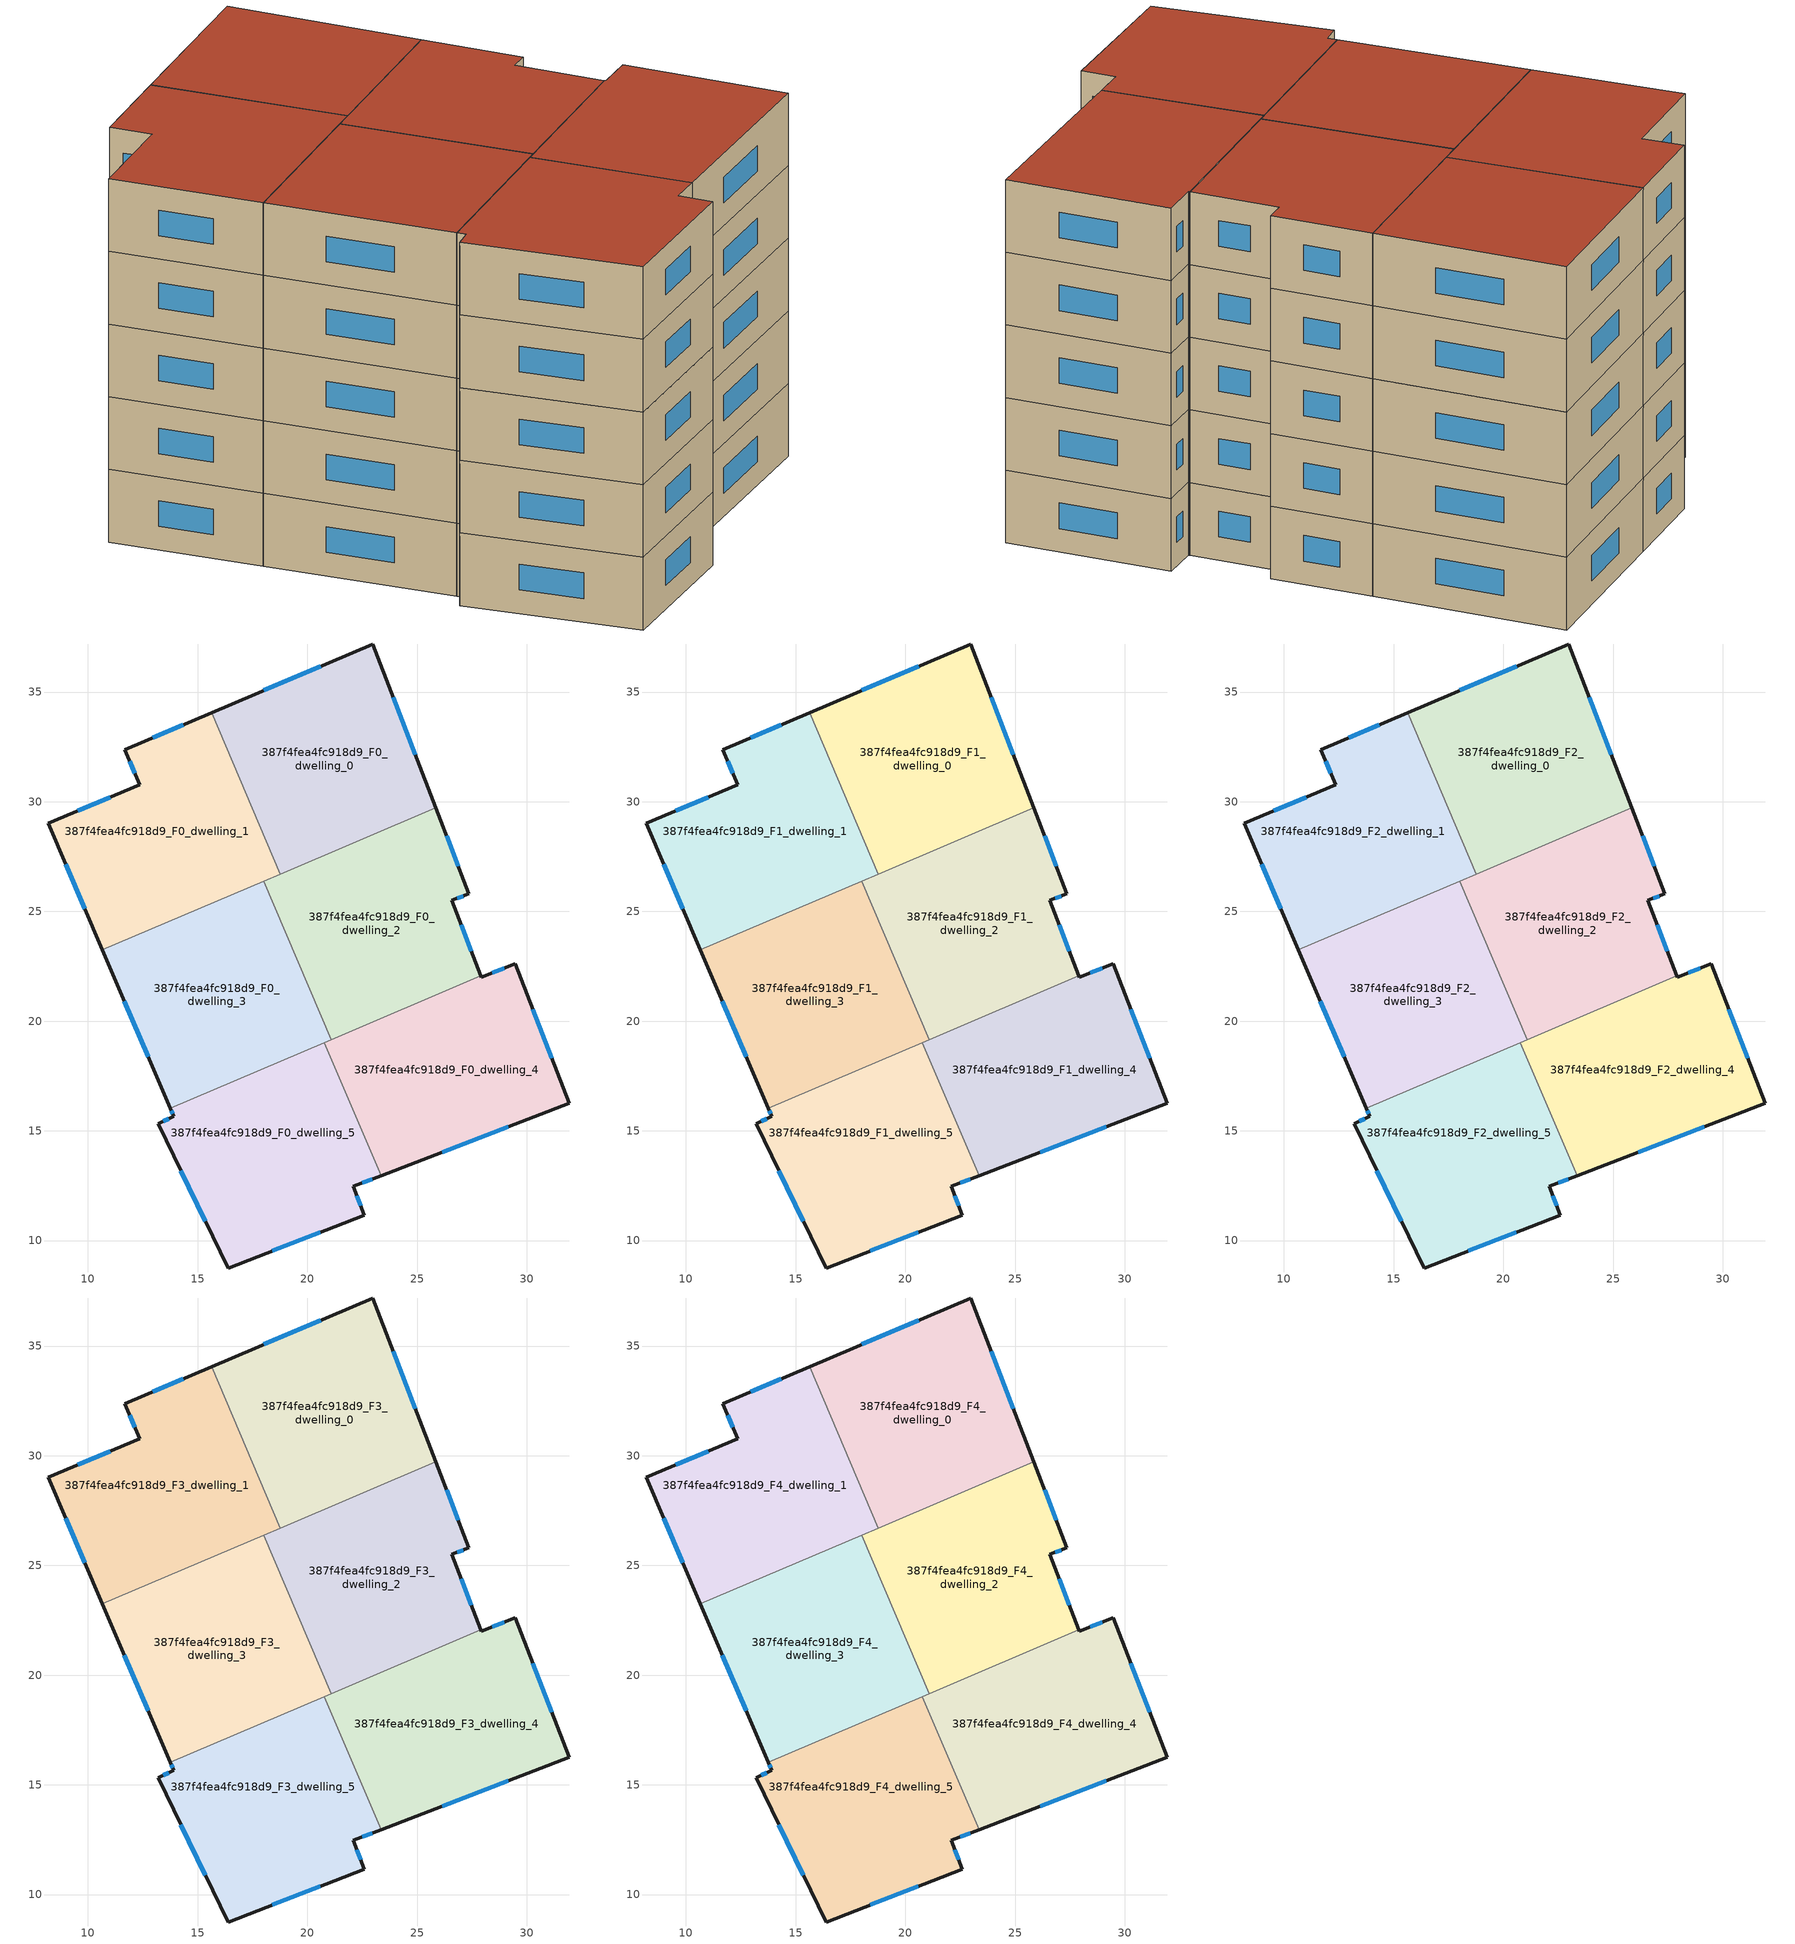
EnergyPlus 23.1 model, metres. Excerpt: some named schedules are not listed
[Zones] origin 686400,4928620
387f4fea4fc918d9_F0_dwelling_0
 floor ground (EU_floor_Construction): 22.98,37.19 25.86,29.72 18.77,26.7 15.64,34.05 z0
 wall outside (EU_wall_Construction): 25.86,29.72 22.98,37.19 15.64,34.05 z0:3
 wall to 387f4fea4fc918d9_F0_dwelling_1 (EU_wall_Construction): 15.64,34.05 18.77,26.7 z0:3
 wall to 387f4fea4fc918d9_F0_dwelling_2 (EU_wall_Construction): 18.77,26.7 25.86,29.72 z0:3
 window (EU_Window_Construction): 20.6,36.17 18.02,35.07 / 24.93,32.14 23.92,34.77 z0.97:2.03
387f4fea4fc918d9_F0_dwelling_1
 floor ground (EU_floor_Construction): 15.64,34.05 18.77,26.7 10.66,23.24 8.19,29.01 12.36,30.78 11.69,32.37 z0
 wall outside (EU_wall_Construction): 15.64,34.05 11.69,32.37 12.36,30.78 8.19,29.01 10.66,23.24 z0:3
 wall to 387f4fea4fc918d9_F0_dwelling_3 (EU_wall_Construction): 10.66,23.24 18.02,26.38 z0:3
 wall to 387f4fea4fc918d9_F0_dwelling_2 (EU_wall_Construction): 18.02,26.38 18.77,26.7 z0:3
 window (EU_Window_Construction): 11.01,30.21 9.55,29.58 / 11.91,31.85 12.14,31.29 / 14.36,33.51 12.97,32.92 / 9,27.14 9.86,25.11 z0.97:2.03
387f4fea4fc918d9_F0_dwelling_2
 floor ground (EU_floor_Construction): 25.86,29.72 27.36,25.8 26.58,25.5 27.9,22.07 21.1,19.16 18.02,26.38 z0
 wall outside (EU_wall_Construction): 27.9,22.07 26.58,25.5 27.36,25.8 25.86,29.72 z0:3
 wall to 387f4fea4fc918d9_F0_dwelling_3 (EU_wall_Construction): 18.02,26.38 21.1,19.16 27.9,22.07 z0:3
 window (EU_Window_Construction): 26.88,27.07 26.35,28.45 / 26.84,25.6 27.11,25.7 / 27.48,23.18 27.01,24.39 z0.97:2.03
387f4fea4fc918d9_F0_dwelling_3
 floor ground (EU_floor_Construction): 18.02,26.38 21.1,19.16 13.75,16.03 10.66,23.24 z0
 wall outside (EU_wall_Construction): 10.66,23.24 13.75,16.03 z0:3
 wall to 387f4fea4fc918d9_F0_dwelling_4 (EU_wall_Construction): 20.78,19.03 27.9,22.07 z0:3
 wall to 387f4fea4fc918d9_F0_dwelling_5 (EU_wall_Construction): 13.75,16.03 20.78,19.03 z0:3
 window (EU_Window_Construction): 11.66,20.9 12.75,18.37 z0.97:2.03
387f4fea4fc918d9_F0_dwelling_4
 floor ground (EU_floor_Construction): 29.48,22.61 31.93,16.26 23.37,12.96 20.78,19.03 27.9,22.07 27.93,22.01 z0
 wall outside (EU_wall_Construction): 23.37,12.96 31.93,16.26 29.48,22.61 27.93,22.01 27.9,22.07 z0:3
 wall to 387f4fea4fc918d9_F0_dwelling_5 (EU_wall_Construction): 20.78,19.03 23.37,12.96 z0:3
 window (EU_Window_Construction): 26.14,14.03 29.16,15.19 / 28.98,22.41 28.43,22.2 / 31.14,18.32 30.28,20.55 z0.97:2.03
387f4fea4fc918d9_F0_dwelling_5
 floor ground (EU_floor_Construction): 20.78,19.03 23.37,12.96 22.09,12.47 22.6,11.15 16.39,8.75 13.19,15.32 13.91,15.67 13.75,16.03 z0
 wall outside (EU_wall_Construction): 13.75,16.03 13.91,15.67 13.19,15.32 16.39,8.75 22.6,11.15 22.09,12.47 23.37,12.96 z0:3
 window (EU_Window_Construction): 18.4,9.53 20.59,10.37 / 14.23,13.19 15.35,10.88 / 13.67,15.56 13.43,15.43 / 13.8,15.91 13.86,15.79 / 22.51,12.63 22.95,12.8 / 22.44,11.58 22.26,12.04 z0.97:2.03
387f4fea4fc918d9_F1_dwelling_0
 floor to 387f4fea4fc918d9_F0_dwelling_0 (EU_floor_Construction): 22.98,37.19 25.86,29.72 18.77,26.7 15.64,34.05 z3
 wall outside (EU_wall_Construction): 25.86,29.72 22.98,37.19 15.64,34.05 z3:6
 wall to 387f4fea4fc918d9_F1_dwelling_1 (EU_wall_Construction): 15.64,34.05 18.77,26.7 z3:6
 wall to 387f4fea4fc918d9_F1_dwelling_2 (EU_wall_Construction): 18.77,26.7 25.86,29.72 z3:6
 window (EU_Window_Construction): 20.6,36.17 18.02,35.07 / 24.93,32.14 23.92,34.77 z3.97:5.03
387f4fea4fc918d9_F1_dwelling_1
 floor to 387f4fea4fc918d9_F0_dwelling_1 (EU_floor_Construction): 15.64,34.05 18.77,26.7 10.66,23.24 8.19,29.01 12.36,30.78 11.69,32.37 z3
 wall outside (EU_wall_Construction): 15.64,34.05 11.69,32.37 12.36,30.78 8.19,29.01 10.66,23.24 z3:6
 wall to 387f4fea4fc918d9_F1_dwelling_3 (EU_wall_Construction): 10.66,23.24 18.02,26.38 z3:6
 wall to 387f4fea4fc918d9_F1_dwelling_2 (EU_wall_Construction): 18.02,26.38 18.77,26.7 z3:6
 window (EU_Window_Construction): 11.01,30.21 9.55,29.58 / 11.91,31.85 12.14,31.29 / 14.36,33.51 12.97,32.92 / 9,27.14 9.86,25.11 z3.97:5.03
387f4fea4fc918d9_F1_dwelling_2
 floor to 387f4fea4fc918d9_F0_dwelling_2 (EU_floor_Construction): 25.86,29.72 27.36,25.8 26.58,25.5 27.9,22.07 21.1,19.16 18.02,26.38 z3
 wall outside (EU_wall_Construction): 27.9,22.07 26.58,25.5 27.36,25.8 25.86,29.72 z3:6
 wall to 387f4fea4fc918d9_F1_dwelling_3 (EU_wall_Construction): 18.02,26.38 21.1,19.16 27.9,22.07 z3:6
 window (EU_Window_Construction): 26.88,27.07 26.35,28.45 / 26.84,25.6 27.11,25.7 / 27.48,23.18 27.01,24.39 z3.97:5.03
387f4fea4fc918d9_F1_dwelling_3
 floor to 387f4fea4fc918d9_F0_dwelling_3 (EU_floor_Construction): 18.02,26.38 21.1,19.16 13.75,16.03 10.66,23.24 z3
 wall outside (EU_wall_Construction): 10.66,23.24 13.75,16.03 z3:6
 wall to 387f4fea4fc918d9_F1_dwelling_4 (EU_wall_Construction): 20.78,19.03 27.9,22.07 z3:6
 wall to 387f4fea4fc918d9_F1_dwelling_5 (EU_wall_Construction): 13.75,16.03 20.78,19.03 z3:6
 window (EU_Window_Construction): 11.66,20.9 12.75,18.37 z3.97:5.03
387f4fea4fc918d9_F1_dwelling_4
 floor to 387f4fea4fc918d9_F0_dwelling_4 (EU_floor_Construction): 29.48,22.61 31.93,16.26 23.37,12.96 20.78,19.03 27.9,22.07 27.93,22.01 z3
 wall outside (EU_wall_Construction): 23.37,12.96 31.93,16.26 29.48,22.61 27.93,22.01 27.9,22.07 z3:6
 wall to 387f4fea4fc918d9_F1_dwelling_5 (EU_wall_Construction): 20.78,19.03 23.37,12.96 z3:6
 window (EU_Window_Construction): 26.14,14.03 29.16,15.19 / 28.98,22.41 28.43,22.2 / 31.14,18.32 30.28,20.55 z3.97:5.03
387f4fea4fc918d9_F1_dwelling_5
 floor to 387f4fea4fc918d9_F0_dwelling_5 (EU_floor_Construction): 20.78,19.03 23.37,12.96 22.09,12.47 22.6,11.15 16.39,8.75 13.19,15.32 13.91,15.67 13.75,16.03 z3
 wall outside (EU_wall_Construction): 13.75,16.03 13.91,15.67 13.19,15.32 16.39,8.75 22.6,11.15 22.09,12.47 23.37,12.96 z3:6
 window (EU_Window_Construction): 18.4,9.53 20.59,10.37 / 14.23,13.19 15.35,10.88 / 13.67,15.56 13.43,15.43 / 13.8,15.91 13.86,15.79 / 22.51,12.63 22.95,12.8 / 22.44,11.58 22.26,12.04 z3.97:5.03
387f4fea4fc918d9_F2_dwelling_0
 floor to 387f4fea4fc918d9_F1_dwelling_0 (EU_floor_Construction): 22.98,37.19 25.86,29.72 18.77,26.7 15.64,34.05 z6
 wall outside (EU_wall_Construction): 25.86,29.72 22.98,37.19 15.64,34.05 z6:9
 wall to 387f4fea4fc918d9_F2_dwelling_1 (EU_wall_Construction): 15.64,34.05 18.77,26.7 z6:9
 wall to 387f4fea4fc918d9_F2_dwelling_2 (EU_wall_Construction): 18.77,26.7 25.86,29.72 z6:9
 window (EU_Window_Construction): 20.6,36.17 18.02,35.07 / 24.93,32.14 23.92,34.77 z6.97:8.03
387f4fea4fc918d9_F2_dwelling_1
 floor to 387f4fea4fc918d9_F1_dwelling_1 (EU_floor_Construction): 15.64,34.05 18.77,26.7 10.66,23.24 8.19,29.01 12.36,30.78 11.69,32.37 z6
 wall outside (EU_wall_Construction): 15.64,34.05 11.69,32.37 12.36,30.78 8.19,29.01 10.66,23.24 z6:9
 wall to 387f4fea4fc918d9_F2_dwelling_3 (EU_wall_Construction): 10.66,23.24 18.02,26.38 z6:9
 wall to 387f4fea4fc918d9_F2_dwelling_2 (EU_wall_Construction): 18.02,26.38 18.77,26.7 z6:9
 window (EU_Window_Construction): 11.01,30.21 9.55,29.58 / 11.91,31.85 12.14,31.29 / 14.36,33.51 12.97,32.92 / 9,27.14 9.86,25.11 z6.97:8.03
387f4fea4fc918d9_F2_dwelling_2
 floor to 387f4fea4fc918d9_F1_dwelling_2 (EU_floor_Construction): 25.86,29.72 27.36,25.8 26.58,25.5 27.9,22.07 21.1,19.16 18.02,26.38 z6
 wall outside (EU_wall_Construction): 27.9,22.07 26.58,25.5 27.36,25.8 25.86,29.72 z6:9
 wall to 387f4fea4fc918d9_F2_dwelling_3 (EU_wall_Construction): 18.02,26.38 21.1,19.16 27.9,22.07 z6:9
 window (EU_Window_Construction): 26.88,27.07 26.35,28.45 / 26.84,25.6 27.11,25.7 / 27.48,23.18 27.01,24.39 z6.97:8.03
387f4fea4fc918d9_F2_dwelling_3
 floor to 387f4fea4fc918d9_F1_dwelling_3 (EU_floor_Construction): 18.02,26.38 21.1,19.16 13.75,16.03 10.66,23.24 z6
 wall outside (EU_wall_Construction): 10.66,23.24 13.75,16.03 z6:9
 wall to 387f4fea4fc918d9_F2_dwelling_4 (EU_wall_Construction): 20.78,19.03 27.9,22.07 z6:9
 wall to 387f4fea4fc918d9_F2_dwelling_5 (EU_wall_Construction): 13.75,16.03 20.78,19.03 z6:9
 window (EU_Window_Construction): 11.66,20.9 12.75,18.37 z6.97:8.03
387f4fea4fc918d9_F2_dwelling_4
 floor to 387f4fea4fc918d9_F1_dwelling_4 (EU_floor_Construction): 29.48,22.61 31.93,16.26 23.37,12.96 20.78,19.03 27.9,22.07 27.93,22.01 z6
 wall outside (EU_wall_Construction): 23.37,12.96 31.93,16.26 29.48,22.61 27.93,22.01 27.9,22.07 z6:9
 wall to 387f4fea4fc918d9_F2_dwelling_5 (EU_wall_Construction): 20.78,19.03 23.37,12.96 z6:9
 window (EU_Window_Construction): 26.14,14.03 29.16,15.19 / 28.98,22.41 28.43,22.2 / 31.14,18.32 30.28,20.55 z6.97:8.03
387f4fea4fc918d9_F2_dwelling_5
 floor to 387f4fea4fc918d9_F1_dwelling_5 (EU_floor_Construction): 20.78,19.03 23.37,12.96 22.09,12.47 22.6,11.15 16.39,8.75 13.19,15.32 13.91,15.67 13.75,16.03 z6
 wall outside (EU_wall_Construction): 13.75,16.03 13.91,15.67 13.19,15.32 16.39,8.75 22.6,11.15 22.09,12.47 23.37,12.96 z6:9
 window (EU_Window_Construction): 18.4,9.53 20.59,10.37 / 14.23,13.19 15.35,10.88 / 13.67,15.56 13.43,15.43 / 13.8,15.91 13.86,15.79 / 22.51,12.63 22.95,12.8 / 22.44,11.58 22.26,12.04 z6.97:8.03
387f4fea4fc918d9_F3_dwelling_0
 floor to 387f4fea4fc918d9_F2_dwelling_0 (EU_floor_Construction): 22.98,37.19 25.86,29.72 18.77,26.7 15.64,34.05 z9
 wall outside (EU_wall_Construction): 25.86,29.72 22.98,37.19 15.64,34.05 z9:12
 wall to 387f4fea4fc918d9_F3_dwelling_1 (EU_wall_Construction): 15.64,34.05 18.77,26.7 z9:12
 wall to 387f4fea4fc918d9_F3_dwelling_2 (EU_wall_Construction): 18.77,26.7 25.86,29.72 z9:12
 window (EU_Window_Construction): 20.6,36.17 18.02,35.07 / 24.93,32.14 23.92,34.77 z9.97:11.03
387f4fea4fc918d9_F3_dwelling_1
 floor to 387f4fea4fc918d9_F2_dwelling_1 (EU_floor_Construction): 15.64,34.05 18.77,26.7 10.66,23.24 8.19,29.01 12.36,30.78 11.69,32.37 z9
 wall outside (EU_wall_Construction): 15.64,34.05 11.69,32.37 12.36,30.78 8.19,29.01 10.66,23.24 z9:12
 wall to 387f4fea4fc918d9_F3_dwelling_3 (EU_wall_Construction): 10.66,23.24 18.02,26.38 z9:12
 wall to 387f4fea4fc918d9_F3_dwelling_2 (EU_wall_Construction): 18.02,26.38 18.77,26.7 z9:12
 window (EU_Window_Construction): 11.01,30.21 9.55,29.58 / 11.91,31.85 12.14,31.29 / 14.36,33.51 12.97,32.92 / 9,27.14 9.86,25.11 z9.97:11.03
387f4fea4fc918d9_F3_dwelling_2
 floor to 387f4fea4fc918d9_F2_dwelling_2 (EU_floor_Construction): 25.86,29.72 27.36,25.8 26.58,25.5 27.9,22.07 21.1,19.16 18.02,26.38 z9
 wall outside (EU_wall_Construction): 27.9,22.07 26.58,25.5 27.36,25.8 25.86,29.72 z9:12
 wall to 387f4fea4fc918d9_F3_dwelling_3 (EU_wall_Construction): 18.02,26.38 21.1,19.16 27.9,22.07 z9:12
 window (EU_Window_Construction): 26.88,27.07 26.35,28.45 / 26.84,25.6 27.11,25.7 / 27.48,23.18 27.01,24.39 z9.97:11.03
387f4fea4fc918d9_F3_dwelling_3
 floor to 387f4fea4fc918d9_F2_dwelling_3 (EU_floor_Construction): 18.02,26.38 21.1,19.16 13.75,16.03 10.66,23.24 z9
 wall outside (EU_wall_Construction): 10.66,23.24 13.75,16.03 z9:12
 wall to 387f4fea4fc918d9_F3_dwelling_4 (EU_wall_Construction): 20.78,19.03 27.9,22.07 z9:12
 wall to 387f4fea4fc918d9_F3_dwelling_5 (EU_wall_Construction): 13.75,16.03 20.78,19.03 z9:12
 window (EU_Window_Construction): 11.66,20.9 12.75,18.37 z9.97:11.03
387f4fea4fc918d9_F3_dwelling_4
 floor to 387f4fea4fc918d9_F2_dwelling_4 (EU_floor_Construction): 29.48,22.61 31.93,16.26 23.37,12.96 20.78,19.03 27.9,22.07 27.93,22.01 z9
 wall outside (EU_wall_Construction): 23.37,12.96 31.93,16.26 29.48,22.61 27.93,22.01 27.9,22.07 z9:12
 wall to 387f4fea4fc918d9_F3_dwelling_5 (EU_wall_Construction): 20.78,19.03 23.37,12.96 z9:12
 window (EU_Window_Construction): 26.14,14.03 29.16,15.19 / 28.98,22.41 28.43,22.2 / 31.14,18.32 30.28,20.55 z9.97:11.03
387f4fea4fc918d9_F3_dwelling_5
 floor to 387f4fea4fc918d9_F2_dwelling_5 (EU_floor_Construction): 20.78,19.03 23.37,12.96 22.09,12.47 22.6,11.15 16.39,8.75 13.19,15.32 13.91,15.67 13.75,16.03 z9
 wall outside (EU_wall_Construction): 13.75,16.03 13.91,15.67 13.19,15.32 16.39,8.75 22.6,11.15 22.09,12.47 23.37,12.96 z9:12
 window (EU_Window_Construction): 18.4,9.53 20.59,10.37 / 14.23,13.19 15.35,10.88 / 13.67,15.56 13.43,15.43 / 13.8,15.91 13.86,15.79 / 22.51,12.63 22.95,12.8 / 22.44,11.58 22.26,12.04 z9.97:11.03
387f4fea4fc918d9_F4_dwelling_0
 floor to 387f4fea4fc918d9_F3_dwelling_0 (EU_floor_Construction): 22.98,37.19 25.86,29.72 18.77,26.7 15.64,34.05 z12
 wall outside (EU_wall_Construction): 25.86,29.72 22.98,37.19 15.64,34.05 z12:15
 wall to 387f4fea4fc918d9_F4_dwelling_1 (EU_wall_Construction): 15.64,34.05 18.77,26.7 z12:15
 wall to 387f4fea4fc918d9_F4_dwelling_2 (EU_wall_Construction): 18.77,26.7 25.86,29.72 z12:15
 window (EU_Window_Construction): 20.6,36.17 18.02,35.07 / 24.93,32.14 23.92,34.77 z12.97:14.03
 roof outside (EU_roof_Construction): 25.86,29.72 22.98,37.19 15.64,34.05 18.77,26.7 z15
387f4fea4fc918d9_F4_dwelling_1
 floor to 387f4fea4fc918d9_F3_dwelling_1 (EU_floor_Construction): 15.64,34.05 18.77,26.7 10.66,23.24 8.19,29.01 12.36,30.78 11.69,32.37 z12
 wall outside (EU_wall_Construction): 15.64,34.05 11.69,32.37 12.36,30.78 8.19,29.01 10.66,23.24 z12:15
 wall to 387f4fea4fc918d9_F4_dwelling_3 (EU_wall_Construction): 10.66,23.24 18.02,26.38 z12:15
 wall to 387f4fea4fc918d9_F4_dwelling_2 (EU_wall_Construction): 18.02,26.38 18.77,26.7 z12:15
 window (EU_Window_Construction): 11.01,30.21 9.55,29.58 / 11.91,31.85 12.14,31.29 / 14.36,33.51 12.97,32.92 / 9,27.14 9.86,25.11 z12.97:14.03
 roof outside (EU_roof_Construction): 18.77,26.7 15.64,34.05 11.69,32.37 12.36,30.78 8.19,29.01 10.66,23.24 z15
387f4fea4fc918d9_F4_dwelling_2
 floor to 387f4fea4fc918d9_F3_dwelling_2 (EU_floor_Construction): 25.86,29.72 27.36,25.8 26.58,25.5 27.9,22.07 21.1,19.16 18.02,26.38 z12
 wall outside (EU_wall_Construction): 27.9,22.07 26.58,25.5 27.36,25.8 25.86,29.72 z12:15
 wall to 387f4fea4fc918d9_F4_dwelling_3 (EU_wall_Construction): 18.02,26.38 21.1,19.16 27.9,22.07 z12:15
 window (EU_Window_Construction): 26.88,27.07 26.35,28.45 / 26.84,25.6 27.11,25.7 / 27.48,23.18 27.01,24.39 z12.97:14.03
 roof outside (EU_roof_Construction): 27.9,22.07 26.58,25.5 27.36,25.8 25.86,29.72 18.02,26.38 21.1,19.16 z15
387f4fea4fc918d9_F4_dwelling_3
 floor to 387f4fea4fc918d9_F3_dwelling_3 (EU_floor_Construction): 18.02,26.38 21.1,19.16 13.75,16.03 10.66,23.24 z12
 wall outside (EU_wall_Construction): 10.66,23.24 13.75,16.03 z12:15
 wall to 387f4fea4fc918d9_F4_dwelling_4 (EU_wall_Construction): 20.78,19.03 27.9,22.07 z12:15
 wall to 387f4fea4fc918d9_F4_dwelling_5 (EU_wall_Construction): 13.75,16.03 20.78,19.03 z12:15
 window (EU_Window_Construction): 11.66,20.9 12.75,18.37 z12.97:14.03
 roof outside (EU_roof_Construction): 21.1,19.16 18.02,26.38 10.66,23.24 13.75,16.03 z15
387f4fea4fc918d9_F4_dwelling_4
 floor to 387f4fea4fc918d9_F3_dwelling_4 (EU_floor_Construction): 29.48,22.61 31.93,16.26 23.37,12.96 20.78,19.03 27.9,22.07 27.93,22.01 z12
 wall outside (EU_wall_Construction): 23.37,12.96 31.93,16.26 29.48,22.61 27.93,22.01 27.9,22.07 z12:15
 wall to 387f4fea4fc918d9_F4_dwelling_5 (EU_wall_Construction): 20.78,19.03 23.37,12.96 z12:15
 window (EU_Window_Construction): 26.14,14.03 29.16,15.19 / 28.98,22.41 28.43,22.2 / 31.14,18.32 30.28,20.55 z12.97:14.03
 roof outside (EU_roof_Construction): 31.93,16.26 29.48,22.61 27.93,22.01 27.9,22.07 20.78,19.03 23.37,12.96 z15
387f4fea4fc918d9_F4_dwelling_5
 floor to 387f4fea4fc918d9_F3_dwelling_5 (EU_floor_Construction): 20.78,19.03 23.37,12.96 22.09,12.47 22.6,11.15 16.39,8.75 13.19,15.32 13.91,15.67 13.75,16.03 z12
 wall outside (EU_wall_Construction): 13.75,16.03 13.91,15.67 13.19,15.32 16.39,8.75 22.6,11.15 22.09,12.47 23.37,12.96 z12:15
 window (EU_Window_Construction): 18.4,9.53 20.59,10.37 / 14.23,13.19 15.35,10.88 / 13.67,15.56 13.43,15.43 / 13.8,15.91 13.86,15.79 / 22.51,12.63 22.95,12.8 / 22.44,11.58 22.26,12.04 z12.97:14.03
 roof outside (EU_roof_Construction): 22.6,11.15 22.09,12.47 23.37,12.96 20.78,19.03 13.75,16.03 13.91,15.67 13.19,15.32 16.39,8.75 z15
[Building]
EU S2 Campaign: North Axis=0; Terrain=City; Solar Distribution=FullExterior
[Site:Location]
Bologna: Latitude=44.5; Longitude=11.25; Time Zone=1; Elevation=37
[SizingPeriod:WeatherFileDays]
AnnualSizingPeriod: Begin Month=1; Begin Day of Month=1; End Month=12; End Day of Month=31; Day of Week for Start Day=Monday; Use Weather File Daylight Saving Period=No; Use Weather File Rain and Snow Indicators=No
[MATERIAL]
EU_InternalMass_Material: Roughness=MediumRough; Thickness=0.1; Conductivity=1; Density=1800; Specific Heat=900; Thermal Absorptance=0.9; Solar Absorptance=0.7; Visible Absorptance=0.7
[MATERIAL:NOMASS] Roughness=MediumRough; Thermal Absorptance=0.9; Solar Absorptance=0.7; Visible Absorptance=0.7
Name | Thermal Resistance
EU_wall_NoMass | 0.779417
EU_roof_NoMass | 0.435466
EU_floor_NoMass | 0.588222
[WINDOWMATERIAL:SIMPLEGLAZINGSYSTEM]
EU_Window_SimpleGlazing: UFactor=5.16242; Solar Heat Gain Coefficient=0.85; Visible Transmittance=0.85
[CONSTRUCTION]
EU_wall_Construction: EU_wall_NoMass
EU_roof_Construction: EU_roof_NoMass
EU_floor_Construction: EU_floor_NoMass
EU_InternalMass_Construction: EU_InternalMass_Material
EU_Window_Construction: EU_Window_SimpleGlazing
[ZONE] Type=1; Multiplier=1; Ceiling Height=autocalculate; Floor Area=autocalculate; Part of Total Floor Area=Yes
Name | Volume
387f4fea4fc918d9_F0_dwelling_0; 387f4fea4fc918d9_F1_dwelling_0; 387f4fea4fc918d9_F2_dwelling_0; 387f4fea4fc918d9_F3_dwelling_0; 387f4fea4fc918d9_F4_dwelling_0 | 188.12
387f4fea4fc918d9_F0_dwelling_1; 387f4fea4fc918d9_F1_dwelling_1; 387f4fea4fc918d9_F2_dwelling_1; 387f4fea4fc918d9_F3_dwelling_1; 387f4fea4fc918d9_F4_dwelling_1; 387f4fea4fc918d9_F0_dwelling_3; 387f4fea4fc918d9_F1_dwelling_3; 387f4fea4fc918d9_F2_dwelling_3; 387f4fea4fc918d9_F3_dwelling_3; 387f4fea4fc918d9_F4_dwelling_3 | 188.109
387f4fea4fc918d9_F0_dwelling_2; 387f4fea4fc918d9_F1_dwelling_2; 387f4fea4fc918d9_F2_dwelling_2; 387f4fea4fc918d9_F3_dwelling_2; 387f4fea4fc918d9_F4_dwelling_2 | 188.091
387f4fea4fc918d9_F0_dwelling_4; 387f4fea4fc918d9_F1_dwelling_4; 387f4fea4fc918d9_F2_dwelling_4; 387f4fea4fc918d9_F3_dwelling_4; 387f4fea4fc918d9_F4_dwelling_4 | 188.096
387f4fea4fc918d9_F0_dwelling_5; 387f4fea4fc918d9_F1_dwelling_5; 387f4fea4fc918d9_F2_dwelling_5; 387f4fea4fc918d9_F3_dwelling_5; 387f4fea4fc918d9_F4_dwelling_5 | 188.098
[INTERNALMASS] Construction=EU_InternalMass_Construction
Name | Zone or ZoneList | Surface Area
387f4fea4fc918d9_F0_dwelling_0_EU_InternalMass | 387f4fea4fc918d9_F0_dwelling_0 | 62.7059
387f4fea4fc918d9_F0_dwelling_1_EU_InternalMass | 387f4fea4fc918d9_F0_dwelling_1 | 62.7014
387f4fea4fc918d9_F0_dwelling_2_EU_InternalMass | 387f4fea4fc918d9_F0_dwelling_2 | 62.6967
387f4fea4fc918d9_F0_dwelling_3_EU_InternalMass | 387f4fea4fc918d9_F0_dwelling_3 | 62.704
387f4fea4fc918d9_F0_dwelling_4_EU_InternalMass | 387f4fea4fc918d9_F0_dwelling_4 | 62.6978
387f4fea4fc918d9_F0_dwelling_5_EU_InternalMass | 387f4fea4fc918d9_F0_dwelling_5 | 62.6985
387f4fea4fc918d9_F1_dwelling_0_EU_InternalMass | 387f4fea4fc918d9_F1_dwelling_0 | 62.7059
387f4fea4fc918d9_F1_dwelling_1_EU_InternalMass | 387f4fea4fc918d9_F1_dwelling_1 | 62.7014
387f4fea4fc918d9_F1_dwelling_2_EU_InternalMass | 387f4fea4fc918d9_F1_dwelling_2 | 62.6967
387f4fea4fc918d9_F1_dwelling_3_EU_InternalMass | 387f4fea4fc918d9_F1_dwelling_3 | 62.704
387f4fea4fc918d9_F1_dwelling_4_EU_InternalMass | 387f4fea4fc918d9_F1_dwelling_4 | 62.6978
387f4fea4fc918d9_F1_dwelling_5_EU_InternalMass | 387f4fea4fc918d9_F1_dwelling_5 | 62.6985
387f4fea4fc918d9_F2_dwelling_0_EU_InternalMass | 387f4fea4fc918d9_F2_dwelling_0 | 62.7059
387f4fea4fc918d9_F2_dwelling_1_EU_InternalMass | 387f4fea4fc918d9_F2_dwelling_1 | 62.7014
387f4fea4fc918d9_F2_dwelling_2_EU_InternalMass | 387f4fea4fc918d9_F2_dwelling_2 | 62.6967
387f4fea4fc918d9_F2_dwelling_3_EU_InternalMass | 387f4fea4fc918d9_F2_dwelling_3 | 62.704
387f4fea4fc918d9_F2_dwelling_4_EU_InternalMass | 387f4fea4fc918d9_F2_dwelling_4 | 62.6978
387f4fea4fc918d9_F2_dwelling_5_EU_InternalMass | 387f4fea4fc918d9_F2_dwelling_5 | 62.6985
387f4fea4fc918d9_F3_dwelling_0_EU_InternalMass | 387f4fea4fc918d9_F3_dwelling_0 | 62.7059
387f4fea4fc918d9_F3_dwelling_1_EU_InternalMass | 387f4fea4fc918d9_F3_dwelling_1 | 62.7014
387f4fea4fc918d9_F3_dwelling_2_EU_InternalMass | 387f4fea4fc918d9_F3_dwelling_2 | 62.6967
387f4fea4fc918d9_F3_dwelling_3_EU_InternalMass | 387f4fea4fc918d9_F3_dwelling_3 | 62.704
387f4fea4fc918d9_F3_dwelling_4_EU_InternalMass | 387f4fea4fc918d9_F3_dwelling_4 | 62.6978
387f4fea4fc918d9_F3_dwelling_5_EU_InternalMass | 387f4fea4fc918d9_F3_dwelling_5 | 62.6985
387f4fea4fc918d9_F4_dwelling_0_EU_InternalMass | 387f4fea4fc918d9_F4_dwelling_0 | 62.7059
387f4fea4fc918d9_F4_dwelling_1_EU_InternalMass | 387f4fea4fc918d9_F4_dwelling_1 | 62.7014
387f4fea4fc918d9_F4_dwelling_2_EU_InternalMass | 387f4fea4fc918d9_F4_dwelling_2 | 62.6967
387f4fea4fc918d9_F4_dwelling_3_EU_InternalMass | 387f4fea4fc918d9_F4_dwelling_3 | 62.704
387f4fea4fc918d9_F4_dwelling_4_EU_InternalMass | 387f4fea4fc918d9_F4_dwelling_4 | 62.6978
387f4fea4fc918d9_F4_dwelling_5_EU_InternalMass | 387f4fea4fc918d9_F4_dwelling_5 | 62.6985
[OTHEREQUIPMENT] Fuel Type=Electricity; Design Level Calculation Method=Watts/Area; Power per Zone Floor Area=1; Fraction Latent=0; Fraction Radiant=0; Fraction Lost=0; Carbon Dioxide Generation Rate=0; EndUse Subcategory=EU_Step8_InternalGains
Name | Zone or ZoneList or Space or SpaceList | Schedule
EU_Step8_InternalGain_387f4fea4fc918d9_F0_dwelling_0_f000 | 387f4fea4fc918d9_F0_dwelling_0 | EU_Step8_GainSchedule_387f4fea4fc918d9_F0_dwelling_0_f000
EU_Step8_InternalGain_387f4fea4fc918d9_F0_dwelling_1_f000 | 387f4fea4fc918d9_F0_dwelling_1 | EU_Step8_GainSchedule_387f4fea4fc918d9_F0_dwelling_1_f000
EU_Step8_InternalGain_387f4fea4fc918d9_F0_dwelling_2_f000 | 387f4fea4fc918d9_F0_dwelling_2 | EU_Step8_GainSchedule_387f4fea4fc918d9_F0_dwelling_2_f000
EU_Step8_InternalGain_387f4fea4fc918d9_F0_dwelling_3_f000 | 387f4fea4fc918d9_F0_dwelling_3 | EU_Step8_GainSchedule_387f4fea4fc918d9_F0_dwelling_3_f000
EU_Step8_InternalGain_387f4fea4fc918d9_F0_dwelling_4_f000 | 387f4fea4fc918d9_F0_dwelling_4 | EU_Step8_GainSchedule_387f4fea4fc918d9_F0_dwelling_4_f000
EU_Step8_InternalGain_387f4fea4fc918d9_F0_dwelling_5_f000 | 387f4fea4fc918d9_F0_dwelling_5 | EU_Step8_GainSchedule_387f4fea4fc918d9_F0_dwelling_5_f000
EU_Step8_InternalGain_387f4fea4fc918d9_F1_dwelling_0_f000 | 387f4fea4fc918d9_F1_dwelling_0 | EU_Step8_GainSchedule_387f4fea4fc918d9_F1_dwelling_0_f000
EU_Step8_InternalGain_387f4fea4fc918d9_F1_dwelling_1_f000 | 387f4fea4fc918d9_F1_dwelling_1 | EU_Step8_GainSchedule_387f4fea4fc918d9_F1_dwelling_1_f000
EU_Step8_InternalGain_387f4fea4fc918d9_F1_dwelling_2_f000 | 387f4fea4fc918d9_F1_dwelling_2 | EU_Step8_GainSchedule_387f4fea4fc918d9_F1_dwelling_2_f000
EU_Step8_InternalGain_387f4fea4fc918d9_F1_dwelling_3_f000 | 387f4fea4fc918d9_F1_dwelling_3 | EU_Step8_GainSchedule_387f4fea4fc918d9_F1_dwelling_3_f000
EU_Step8_InternalGain_387f4fea4fc918d9_F1_dwelling_4_f000 | 387f4fea4fc918d9_F1_dwelling_4 | EU_Step8_GainSchedule_387f4fea4fc918d9_F1_dwelling_4_f000
EU_Step8_InternalGain_387f4fea4fc918d9_F1_dwelling_5_f000 | 387f4fea4fc918d9_F1_dwelling_5 | EU_Step8_GainSchedule_387f4fea4fc918d9_F1_dwelling_5_f000
EU_Step8_InternalGain_387f4fea4fc918d9_F2_dwelling_0_f000 | 387f4fea4fc918d9_F2_dwelling_0 | EU_Step8_GainSchedule_387f4fea4fc918d9_F2_dwelling_0_f000
EU_Step8_InternalGain_387f4fea4fc918d9_F2_dwelling_1_f000 | 387f4fea4fc918d9_F2_dwelling_1 | EU_Step8_GainSchedule_387f4fea4fc918d9_F2_dwelling_1_f000
EU_Step8_InternalGain_387f4fea4fc918d9_F2_dwelling_2_f000 | 387f4fea4fc918d9_F2_dwelling_2 | EU_Step8_GainSchedule_387f4fea4fc918d9_F2_dwelling_2_f000
EU_Step8_InternalGain_387f4fea4fc918d9_F2_dwelling_3_f000 | 387f4fea4fc918d9_F2_dwelling_3 | EU_Step8_GainSchedule_387f4fea4fc918d9_F2_dwelling_3_f000
EU_Step8_InternalGain_387f4fea4fc918d9_F2_dwelling_4_f000 | 387f4fea4fc918d9_F2_dwelling_4 | EU_Step8_GainSchedule_387f4fea4fc918d9_F2_dwelling_4_f000
EU_Step8_InternalGain_387f4fea4fc918d9_F2_dwelling_5_f000 | 387f4fea4fc918d9_F2_dwelling_5 | EU_Step8_GainSchedule_387f4fea4fc918d9_F2_dwelling_5_f000
EU_Step8_InternalGain_387f4fea4fc918d9_F3_dwelling_0_f000 | 387f4fea4fc918d9_F3_dwelling_0 | EU_Step8_GainSchedule_387f4fea4fc918d9_F3_dwelling_0_f000
EU_Step8_InternalGain_387f4fea4fc918d9_F3_dwelling_1_f000 | 387f4fea4fc918d9_F3_dwelling_1 | EU_Step8_GainSchedule_387f4fea4fc918d9_F3_dwelling_1_f000
EU_Step8_InternalGain_387f4fea4fc918d9_F3_dwelling_2_f000 | 387f4fea4fc918d9_F3_dwelling_2 | EU_Step8_GainSchedule_387f4fea4fc918d9_F3_dwelling_2_f000
EU_Step8_InternalGain_387f4fea4fc918d9_F3_dwelling_3_f000 | 387f4fea4fc918d9_F3_dwelling_3 | EU_Step8_GainSchedule_387f4fea4fc918d9_F3_dwelling_3_f000
EU_Step8_InternalGain_387f4fea4fc918d9_F3_dwelling_4_f000 | 387f4fea4fc918d9_F3_dwelling_4 | EU_Step8_GainSchedule_387f4fea4fc918d9_F3_dwelling_4_f000
EU_Step8_InternalGain_387f4fea4fc918d9_F3_dwelling_5_f000 | 387f4fea4fc918d9_F3_dwelling_5 | EU_Step8_GainSchedule_387f4fea4fc918d9_F3_dwelling_5_f000
EU_Step8_InternalGain_387f4fea4fc918d9_F4_dwelling_0_f000 | 387f4fea4fc918d9_F4_dwelling_0 | EU_Step8_GainSchedule_387f4fea4fc918d9_F4_dwelling_0_f000
EU_Step8_InternalGain_387f4fea4fc918d9_F4_dwelling_1_f000 | 387f4fea4fc918d9_F4_dwelling_1 | EU_Step8_GainSchedule_387f4fea4fc918d9_F4_dwelling_1_f000
EU_Step8_InternalGain_387f4fea4fc918d9_F4_dwelling_2_f000 | 387f4fea4fc918d9_F4_dwelling_2 | EU_Step8_GainSchedule_387f4fea4fc918d9_F4_dwelling_2_f000
EU_Step8_InternalGain_387f4fea4fc918d9_F4_dwelling_3_f000 | 387f4fea4fc918d9_F4_dwelling_3 | EU_Step8_GainSchedule_387f4fea4fc918d9_F4_dwelling_3_f000
EU_Step8_InternalGain_387f4fea4fc918d9_F4_dwelling_4_f000 | 387f4fea4fc918d9_F4_dwelling_4 | EU_Step8_GainSchedule_387f4fea4fc918d9_F4_dwelling_4_f000
EU_Step8_InternalGain_387f4fea4fc918d9_F4_dwelling_5_f000 | 387f4fea4fc918d9_F4_dwelling_5 | EU_Step8_GainSchedule_387f4fea4fc918d9_F4_dwelling_5_f000
[ZONEVENTILATION:DESIGNFLOWRATE] Schedule=EU_AlwaysOn; Design Flow Rate Calculation Method=AirChanges/Hour; Air Changes per Hour=0.712058; Ventilation Type=Natural; Fan Pressure Rise=0; Fan Total Efficiency=1; Constant Term Coefficient=1; Temperature Term Coefficient=0; Velocity Term Coefficient=0; Velocity Squared Term Coefficient=0; Minimum Indoor Temperature=-100; Maximum Indoor Temperature=100; Delta Temperature=-100; Minimum Outdoor Temperature=-100; Maximum Outdoor Temperature=100; Maximum Wind Speed=40
Name | Zone or ZoneList or Space or SpaceList
EU_ConstantAir_387f4fea4fc918d9_F0_dwelling_0 | 387f4fea4fc918d9_F0_dwelling_0
EU_ConstantAir_387f4fea4fc918d9_F0_dwelling_1 | 387f4fea4fc918d9_F0_dwelling_1
EU_ConstantAir_387f4fea4fc918d9_F0_dwelling_2 | 387f4fea4fc918d9_F0_dwelling_2
EU_ConstantAir_387f4fea4fc918d9_F0_dwelling_3 | 387f4fea4fc918d9_F0_dwelling_3
EU_ConstantAir_387f4fea4fc918d9_F0_dwelling_4 | 387f4fea4fc918d9_F0_dwelling_4
EU_ConstantAir_387f4fea4fc918d9_F0_dwelling_5 | 387f4fea4fc918d9_F0_dwelling_5
EU_ConstantAir_387f4fea4fc918d9_F1_dwelling_0 | 387f4fea4fc918d9_F1_dwelling_0
EU_ConstantAir_387f4fea4fc918d9_F1_dwelling_1 | 387f4fea4fc918d9_F1_dwelling_1
EU_ConstantAir_387f4fea4fc918d9_F1_dwelling_2 | 387f4fea4fc918d9_F1_dwelling_2
EU_ConstantAir_387f4fea4fc918d9_F1_dwelling_3 | 387f4fea4fc918d9_F1_dwelling_3
EU_ConstantAir_387f4fea4fc918d9_F1_dwelling_4 | 387f4fea4fc918d9_F1_dwelling_4
EU_ConstantAir_387f4fea4fc918d9_F1_dwelling_5 | 387f4fea4fc918d9_F1_dwelling_5
EU_ConstantAir_387f4fea4fc918d9_F2_dwelling_0 | 387f4fea4fc918d9_F2_dwelling_0
EU_ConstantAir_387f4fea4fc918d9_F2_dwelling_1 | 387f4fea4fc918d9_F2_dwelling_1
EU_ConstantAir_387f4fea4fc918d9_F2_dwelling_2 | 387f4fea4fc918d9_F2_dwelling_2
EU_ConstantAir_387f4fea4fc918d9_F2_dwelling_3 | 387f4fea4fc918d9_F2_dwelling_3
EU_ConstantAir_387f4fea4fc918d9_F2_dwelling_4 | 387f4fea4fc918d9_F2_dwelling_4
EU_ConstantAir_387f4fea4fc918d9_F2_dwelling_5 | 387f4fea4fc918d9_F2_dwelling_5
EU_ConstantAir_387f4fea4fc918d9_F3_dwelling_0 | 387f4fea4fc918d9_F3_dwelling_0
EU_ConstantAir_387f4fea4fc918d9_F3_dwelling_1 | 387f4fea4fc918d9_F3_dwelling_1
EU_ConstantAir_387f4fea4fc918d9_F3_dwelling_2 | 387f4fea4fc918d9_F3_dwelling_2
EU_ConstantAir_387f4fea4fc918d9_F3_dwelling_3 | 387f4fea4fc918d9_F3_dwelling_3
EU_ConstantAir_387f4fea4fc918d9_F3_dwelling_4 | 387f4fea4fc918d9_F3_dwelling_4
EU_ConstantAir_387f4fea4fc918d9_F3_dwelling_5 | 387f4fea4fc918d9_F3_dwelling_5
EU_ConstantAir_387f4fea4fc918d9_F4_dwelling_0 | 387f4fea4fc918d9_F4_dwelling_0
EU_ConstantAir_387f4fea4fc918d9_F4_dwelling_1 | 387f4fea4fc918d9_F4_dwelling_1
EU_ConstantAir_387f4fea4fc918d9_F4_dwelling_2 | 387f4fea4fc918d9_F4_dwelling_2
EU_ConstantAir_387f4fea4fc918d9_F4_dwelling_3 | 387f4fea4fc918d9_F4_dwelling_3
EU_ConstantAir_387f4fea4fc918d9_F4_dwelling_4 | 387f4fea4fc918d9_F4_dwelling_4
EU_ConstantAir_387f4fea4fc918d9_F4_dwelling_5 | 387f4fea4fc918d9_F4_dwelling_5
[HVACTEMPLATE:THERMOSTAT] Constant Heating Setpoint=20; Constant Cooling Setpoint=50
EU_HeatOnly_387f4fea4fc918d9_F0_dwelling_0; EU_HeatOnly_387f4fea4fc918d9_F0_dwelling_1; EU_HeatOnly_387f4fea4fc918d9_F0_dwelling_2; EU_HeatOnly_387f4fea4fc918d9_F0_dwelling_3; EU_HeatOnly_387f4fea4fc918d9_F0_dwelling_4; EU_HeatOnly_387f4fea4fc918d9_F0_dwelling_5; EU_HeatOnly_387f4fea4fc918d9_F1_dwelling_0; EU_HeatOnly_387f4fea4fc918d9_F1_dwelling_1; EU_HeatOnly_387f4fea4fc918d9_F1_dwelling_2; EU_HeatOnly_387f4fea4fc918d9_F1_dwelling_3; EU_HeatOnly_387f4fea4fc918d9_F1_dwelling_4; EU_HeatOnly_387f4fea4fc918d9_F1_dwelling_5; EU_HeatOnly_387f4fea4fc918d9_F2_dwelling_0; EU_HeatOnly_387f4fea4fc918d9_F2_dwelling_1; EU_HeatOnly_387f4fea4fc918d9_F2_dwelling_2; EU_HeatOnly_387f4fea4fc918d9_F2_dwelling_3; EU_HeatOnly_387f4fea4fc918d9_F2_dwelling_4; EU_HeatOnly_387f4fea4fc918d9_F2_dwelling_5; EU_HeatOnly_387f4fea4fc918d9_F3_dwelling_0; EU_HeatOnly_387f4fea4fc918d9_F3_dwelling_1; EU_HeatOnly_387f4fea4fc918d9_F3_dwelling_2; EU_HeatOnly_387f4fea4fc918d9_F3_dwelling_3; EU_HeatOnly_387f4fea4fc918d9_F3_dwelling_4; EU_HeatOnly_387f4fea4fc918d9_F3_dwelling_5; EU_HeatOnly_387f4fea4fc918d9_F4_dwelling_0; EU_HeatOnly_387f4fea4fc918d9_F4_dwelling_1; EU_HeatOnly_387f4fea4fc918d9_F4_dwelling_2; EU_HeatOnly_387f4fea4fc918d9_F4_dwelling_3; EU_HeatOnly_387f4fea4fc918d9_F4_dwelling_4; EU_HeatOnly_387f4fea4fc918d9_F4_dwelling_5
[HVACTEMPLATE:ZONE:IDEALLOADSAIRSYSTEM] System Availability Schedule=EU_AlwaysOn; Maximum Heating Supply Air Temperature=50; Minimum Cooling Supply Air Temperature=13; Maximum Heating Supply Air Humidity Ratio=0.0156; Minimum Cooling Supply Air Humidity Ratio=0.0077; Heating Limit=NoLimit; Cooling Limit=NoLimit; Heating Availability Schedule=EU_AlwaysOn; Cooling Availability Schedule=EU_CoolingOff; Dehumidification Control Type=ConstantSensibleHeatRatio; Cooling Sensible Heat Ratio=0.7; Dehumidification Setpoint=60; Humidification Control Type=None; Humidification Setpoint=30; Outdoor Air Method=None; Outdoor Air Flow Rate per Person=0.00944; Outdoor Air Flow Rate per Zone Floor Area=0; Outdoor Air Flow Rate per Zone=0; Demand Controlled Ventilation Type=None; Outdoor Air Economizer Type=NoEconomizer; Heat Recovery Type=None; Sensible Heat Recovery Effectiveness=0.7; Latent Heat Recovery Effectiveness=0.65
Name | Template Thermostat
387f4fea4fc918d9_F0_dwelling_0 | EU_HeatOnly_387f4fea4fc918d9_F0_dwelling_0
387f4fea4fc918d9_F0_dwelling_1 | EU_HeatOnly_387f4fea4fc918d9_F0_dwelling_1
387f4fea4fc918d9_F0_dwelling_2 | EU_HeatOnly_387f4fea4fc918d9_F0_dwelling_2
387f4fea4fc918d9_F0_dwelling_3 | EU_HeatOnly_387f4fea4fc918d9_F0_dwelling_3
387f4fea4fc918d9_F0_dwelling_4 | EU_HeatOnly_387f4fea4fc918d9_F0_dwelling_4
387f4fea4fc918d9_F0_dwelling_5 | EU_HeatOnly_387f4fea4fc918d9_F0_dwelling_5
387f4fea4fc918d9_F1_dwelling_0 | EU_HeatOnly_387f4fea4fc918d9_F1_dwelling_0
387f4fea4fc918d9_F1_dwelling_1 | EU_HeatOnly_387f4fea4fc918d9_F1_dwelling_1
387f4fea4fc918d9_F1_dwelling_2 | EU_HeatOnly_387f4fea4fc918d9_F1_dwelling_2
387f4fea4fc918d9_F1_dwelling_3 | EU_HeatOnly_387f4fea4fc918d9_F1_dwelling_3
387f4fea4fc918d9_F1_dwelling_4 | EU_HeatOnly_387f4fea4fc918d9_F1_dwelling_4
387f4fea4fc918d9_F1_dwelling_5 | EU_HeatOnly_387f4fea4fc918d9_F1_dwelling_5
387f4fea4fc918d9_F2_dwelling_0 | EU_HeatOnly_387f4fea4fc918d9_F2_dwelling_0
387f4fea4fc918d9_F2_dwelling_1 | EU_HeatOnly_387f4fea4fc918d9_F2_dwelling_1
387f4fea4fc918d9_F2_dwelling_2 | EU_HeatOnly_387f4fea4fc918d9_F2_dwelling_2
387f4fea4fc918d9_F2_dwelling_3 | EU_HeatOnly_387f4fea4fc918d9_F2_dwelling_3
387f4fea4fc918d9_F2_dwelling_4 | EU_HeatOnly_387f4fea4fc918d9_F2_dwelling_4
387f4fea4fc918d9_F2_dwelling_5 | EU_HeatOnly_387f4fea4fc918d9_F2_dwelling_5
387f4fea4fc918d9_F3_dwelling_0 | EU_HeatOnly_387f4fea4fc918d9_F3_dwelling_0
387f4fea4fc918d9_F3_dwelling_1 | EU_HeatOnly_387f4fea4fc918d9_F3_dwelling_1
387f4fea4fc918d9_F3_dwelling_2 | EU_HeatOnly_387f4fea4fc918d9_F3_dwelling_2
387f4fea4fc918d9_F3_dwelling_3 | EU_HeatOnly_387f4fea4fc918d9_F3_dwelling_3
387f4fea4fc918d9_F3_dwelling_4 | EU_HeatOnly_387f4fea4fc918d9_F3_dwelling_4
387f4fea4fc918d9_F3_dwelling_5 | EU_HeatOnly_387f4fea4fc918d9_F3_dwelling_5
387f4fea4fc918d9_F4_dwelling_0 | EU_HeatOnly_387f4fea4fc918d9_F4_dwelling_0
387f4fea4fc918d9_F4_dwelling_1 | EU_HeatOnly_387f4fea4fc918d9_F4_dwelling_1
387f4fea4fc918d9_F4_dwelling_2 | EU_HeatOnly_387f4fea4fc918d9_F4_dwelling_2
387f4fea4fc918d9_F4_dwelling_3 | EU_HeatOnly_387f4fea4fc918d9_F4_dwelling_3
387f4fea4fc918d9_F4_dwelling_4 | EU_HeatOnly_387f4fea4fc918d9_F4_dwelling_4
387f4fea4fc918d9_F4_dwelling_5 | EU_HeatOnly_387f4fea4fc918d9_F4_dwelling_5
[SIZING:ZONE] Zone Cooling Design Supply Air Temperature Input Method=SupplyAirTemperature; Zone Cooling Design Supply Air Temperature=13; Zone Heating Design Supply Air Temperature Input Method=SupplyAirTemperature; Zone Heating Design Supply Air Temperature=50; Zone Cooling Design Supply Air Humidity Ratio=0.008; Zone Heating Design Supply Air Humidity Ratio=0.008; Cooling Design Air Flow Method=DesignDay; Cooling Design Air Flow Rate=0; Cooling Minimum Air Flow per Zone Floor Area=0.000762; Cooling Minimum Air Flow=0; Cooling Minimum Air Flow Fraction=0.2; Heating Design Air Flow Method=DesignDay; Heating Design Air Flow Rate=0; Heating Maximum Air Flow per Zone Floor Area=0.002032; Heating Maximum Air Flow=0.141576; Heating Maximum Air Flow Fraction=0.3; Account for Dedicated Outdoor Air System=No; Dedicated Outdoor Air System Control Strategy=NeutralSupplyAir; Dedicated Outdoor Air Low Setpoint Temperature for Design=autosize; Dedicated Outdoor Air High Setpoint Temperature for Design=autosize; Zone Load Sizing Method=Sensible Load Only No Latent Load; Zone Latent Cooling Design Supply Air Humidity Ratio Input Method=HumidityRatioDifference; Zone Cooling Design Supply Air Humidity Ratio Difference=0.005; Zone Latent Heating Design Supply Air Humidity Ratio Input Method=HumidityRatioDifference; Zone Humidification Design Supply Air Humidity Ratio Difference=0.005
387f4fea4fc918d9_F0_dwelling_0; 387f4fea4fc918d9_F0_dwelling_1; 387f4fea4fc918d9_F0_dwelling_2; 387f4fea4fc918d9_F0_dwelling_3; 387f4fea4fc918d9_F0_dwelling_4; 387f4fea4fc918d9_F0_dwelling_5; 387f4fea4fc918d9_F1_dwelling_0; 387f4fea4fc918d9_F1_dwelling_1; 387f4fea4fc918d9_F1_dwelling_2; 387f4fea4fc918d9_F1_dwelling_3; 387f4fea4fc918d9_F1_dwelling_4; 387f4fea4fc918d9_F1_dwelling_5; 387f4fea4fc918d9_F2_dwelling_0; 387f4fea4fc918d9_F2_dwelling_1; 387f4fea4fc918d9_F2_dwelling_2; 387f4fea4fc918d9_F2_dwelling_3; 387f4fea4fc918d9_F2_dwelling_4; 387f4fea4fc918d9_F2_dwelling_5; 387f4fea4fc918d9_F3_dwelling_0; 387f4fea4fc918d9_F3_dwelling_1; 387f4fea4fc918d9_F3_dwelling_2; 387f4fea4fc918d9_F3_dwelling_3; 387f4fea4fc918d9_F3_dwelling_4; 387f4fea4fc918d9_F3_dwelling_5; 387f4fea4fc918d9_F4_dwelling_0; 387f4fea4fc918d9_F4_dwelling_1; 387f4fea4fc918d9_F4_dwelling_2; 387f4fea4fc918d9_F4_dwelling_3; 387f4fea4fc918d9_F4_dwelling_4; 387f4fea4fc918d9_F4_dwelling_5
[SCHEDULE:FILE] Column Number=1; Rows to Skip at Top=0; Number of Hours of Data=8760; Column Separator=Comma; Interpolate to Timestep=No; Minutes per Item=60; Adjust Schedule for Daylight Savings=Yes
Name | File
EU_Step8_GainSchedule_387f4fea4fc918d9_F0_dwelling_0_f000 | ../../schedules/387f4fea4fc918d9/387f4fea4fc918d9_F0_dwelling_0_f000_gain.csv
EU_Step8_GainSchedule_387f4fea4fc918d9_F0_dwelling_1_f000 | ../../schedules/387f4fea4fc918d9/387f4fea4fc918d9_F0_dwelling_1_f000_gain.csv
EU_Step8_GainSchedule_387f4fea4fc918d9_F0_dwelling_2_f000 | ../../schedules/387f4fea4fc918d9/387f4fea4fc918d9_F0_dwelling_2_f000_gain.csv
EU_Step8_GainSchedule_387f4fea4fc918d9_F0_dwelling_3_f000 | ../../schedules/387f4fea4fc918d9/387f4fea4fc918d9_F0_dwelling_3_f000_gain.csv
EU_Step8_GainSchedule_387f4fea4fc918d9_F0_dwelling_4_f000 | ../../schedules/387f4fea4fc918d9/387f4fea4fc918d9_F0_dwelling_4_f000_gain.csv
EU_Step8_GainSchedule_387f4fea4fc918d9_F0_dwelling_5_f000 | ../../schedules/387f4fea4fc918d9/387f4fea4fc918d9_F0_dwelling_5_f000_gain.csv
EU_Step8_GainSchedule_387f4fea4fc918d9_F1_dwelling_0_f000 | ../../schedules/387f4fea4fc918d9/387f4fea4fc918d9_F1_dwelling_0_f000_gain.csv
EU_Step8_GainSchedule_387f4fea4fc918d9_F1_dwelling_1_f000 | ../../schedules/387f4fea4fc918d9/387f4fea4fc918d9_F1_dwelling_1_f000_gain.csv
EU_Step8_GainSchedule_387f4fea4fc918d9_F1_dwelling_2_f000 | ../../schedules/387f4fea4fc918d9/387f4fea4fc918d9_F1_dwelling_2_f000_gain.csv
EU_Step8_GainSchedule_387f4fea4fc918d9_F1_dwelling_3_f000 | ../../schedules/387f4fea4fc918d9/387f4fea4fc918d9_F1_dwelling_3_f000_gain.csv
EU_Step8_GainSchedule_387f4fea4fc918d9_F1_dwelling_4_f000 | ../../schedules/387f4fea4fc918d9/387f4fea4fc918d9_F1_dwelling_4_f000_gain.csv
EU_Step8_GainSchedule_387f4fea4fc918d9_F1_dwelling_5_f000 | ../../schedules/387f4fea4fc918d9/387f4fea4fc918d9_F1_dwelling_5_f000_gain.csv
EU_Step8_GainSchedule_387f4fea4fc918d9_F2_dwelling_0_f000 | ../../schedules/387f4fea4fc918d9/387f4fea4fc918d9_F2_dwelling_0_f000_gain.csv
EU_Step8_GainSchedule_387f4fea4fc918d9_F2_dwelling_1_f000 | ../../schedules/387f4fea4fc918d9/387f4fea4fc918d9_F2_dwelling_1_f000_gain.csv
EU_Step8_GainSchedule_387f4fea4fc918d9_F2_dwelling_2_f000 | ../../schedules/387f4fea4fc918d9/387f4fea4fc918d9_F2_dwelling_2_f000_gain.csv
EU_Step8_GainSchedule_387f4fea4fc918d9_F2_dwelling_3_f000 | ../../schedules/387f4fea4fc918d9/387f4fea4fc918d9_F2_dwelling_3_f000_gain.csv
EU_Step8_GainSchedule_387f4fea4fc918d9_F2_dwelling_4_f000 | ../../schedules/387f4fea4fc918d9/387f4fea4fc918d9_F2_dwelling_4_f000_gain.csv
EU_Step8_GainSchedule_387f4fea4fc918d9_F2_dwelling_5_f000 | ../../schedules/387f4fea4fc918d9/387f4fea4fc918d9_F2_dwelling_5_f000_gain.csv
EU_Step8_GainSchedule_387f4fea4fc918d9_F3_dwelling_0_f000 | ../../schedules/387f4fea4fc918d9/387f4fea4fc918d9_F3_dwelling_0_f000_gain.csv
EU_Step8_GainSchedule_387f4fea4fc918d9_F3_dwelling_1_f000 | ../../schedules/387f4fea4fc918d9/387f4fea4fc918d9_F3_dwelling_1_f000_gain.csv
EU_Step8_GainSchedule_387f4fea4fc918d9_F3_dwelling_2_f000 | ../../schedules/387f4fea4fc918d9/387f4fea4fc918d9_F3_dwelling_2_f000_gain.csv
EU_Step8_GainSchedule_387f4fea4fc918d9_F3_dwelling_3_f000 | ../../schedules/387f4fea4fc918d9/387f4fea4fc918d9_F3_dwelling_3_f000_gain.csv
EU_Step8_GainSchedule_387f4fea4fc918d9_F3_dwelling_4_f000 | ../../schedules/387f4fea4fc918d9/387f4fea4fc918d9_F3_dwelling_4_f000_gain.csv
EU_Step8_GainSchedule_387f4fea4fc918d9_F3_dwelling_5_f000 | ../../schedules/387f4fea4fc918d9/387f4fea4fc918d9_F3_dwelling_5_f000_gain.csv
EU_Step8_GainSchedule_387f4fea4fc918d9_F4_dwelling_0_f000 | ../../schedules/387f4fea4fc918d9/387f4fea4fc918d9_F4_dwelling_0_f000_gain.csv
EU_Step8_GainSchedule_387f4fea4fc918d9_F4_dwelling_1_f000 | ../../schedules/387f4fea4fc918d9/387f4fea4fc918d9_F4_dwelling_1_f000_gain.csv
EU_Step8_GainSchedule_387f4fea4fc918d9_F4_dwelling_2_f000 | ../../schedules/387f4fea4fc918d9/387f4fea4fc918d9_F4_dwelling_2_f000_gain.csv
EU_Step8_GainSchedule_387f4fea4fc918d9_F4_dwelling_3_f000 | ../../schedules/387f4fea4fc918d9/387f4fea4fc918d9_F4_dwelling_3_f000_gain.csv
EU_Step8_GainSchedule_387f4fea4fc918d9_F4_dwelling_4_f000 | ../../schedules/387f4fea4fc918d9/387f4fea4fc918d9_F4_dwelling_4_f000_gain.csv
